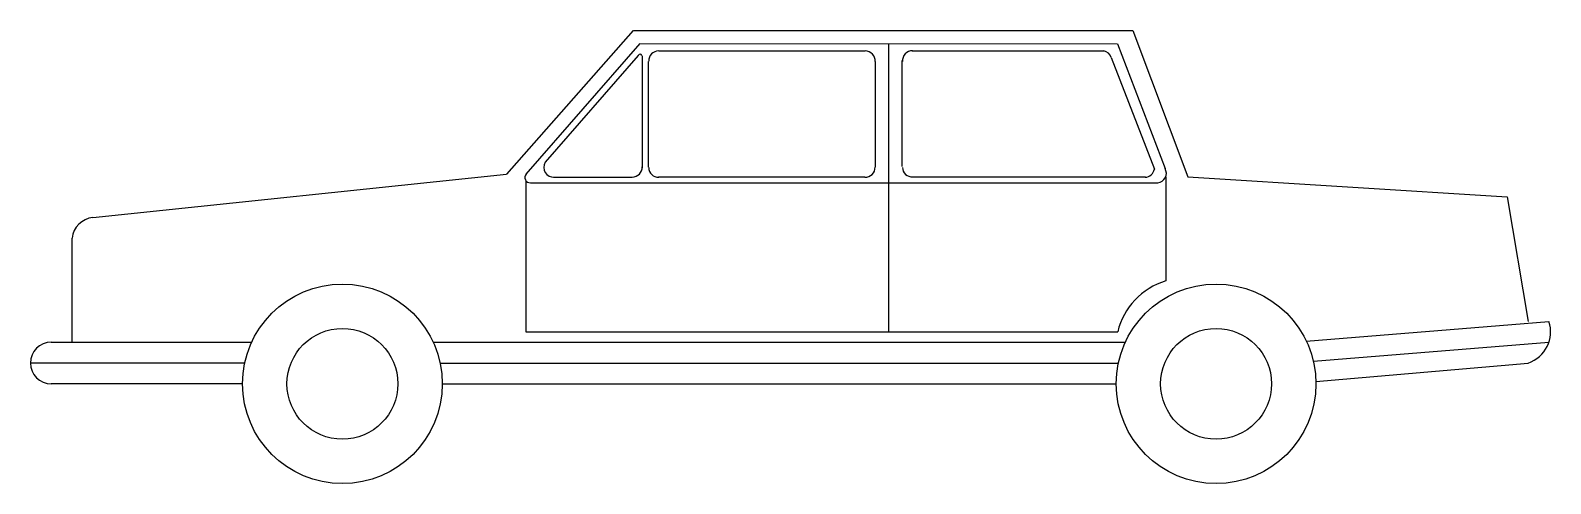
# Model space of a CAD drawing. Extents: x -22 to 87, y 0 to 33.
import ezdxf

# ---------------------------------------------------------------- set-up
doc = ezdxf.new("R2010")
doc.units = 0
doc.layers.get('0').update_dxf_attribs({"linetype": 'CONTINUOUS'})

msp = doc.modelspace()

# ---------------------------------------------------------------- linework, layer by layer
for p, q in [((11.85, 22.336), (20.997, 32.682)), ((21, 32.7), (57, 32.7)), ((57, 32.7), (60.963, 22.132)), ((13.259, 22.336), (21.475, 31.755)), ((21.326, 30.888), (14.627, 23.188)), ((21.488, 31.748), (55.901, 31.736)), ((21.618, 30.854), (21.618, 22.781)), ((39.378, 31.683), (39.378, 10.96)), ((55.901, 31.736), (59.32, 22.733)), ((-18, 19.2), (11.83, 22.317)), ((15.209, 22.104), (20.886, 22.104)), ((59.372, 22.113), (59.372, 14.619)), ((60.963, 22.132), (84, 20.7)), ((13.226, 21.863), (13.226, 10.947)), ((13.553, 21.705), (58.789, 21.705)), ((84, 20.7), (85.5, 11.7)), ((-19.5, 10.2), (-19.5, 17.7)), ((69.504, 10.268), (87, 11.7)), ((-21, 10.2), (-6.556, 10.2)), ((6.569, 10.2), (56.479, 10.2)), ((13.226, 10.947), (55.907, 10.947)), ((70.024, 8.837), (87, 10.2)), ((-7.009, 8.7), (-22.5, 8.7)), ((7.086, 8.7), (55.962, 8.7)), ((70.188, 7.37), (85.5, 8.7)), ((-7.203, 7.2), (-21, 7.2)), ((7.248, 7.2), (55.8, 7.2))]:
    msp.add_line(p, q)
for points in [[(22.805, 31.223), (37.699, 31.223)], [(41.082, 31.223), (54.906, 31.223)], [(55.438, 30.747), (58.552, 22.695)], [(22.077, 22.82), (22.077, 30.455)], [(38.413, 30.456), (38.413, 22.846)], [(40.372, 22.877), (40.372, 30.522)], [(37.666, 22.104), (22.788, 22.104)], [(57.906, 22.104), (41.133, 22.104)]]:
    msp.add_lwpolyline(points)
for centre, radius in [((0, 7.2), 7.2), ((63, 7.2), 7.2), ((0, 7.2), 3.997), ((63, 7.2), 3.997)]:
    msp.add_circle(centre, radius)
for centre, radius, start, end in [((21.465, 30.841), 0.143, 16.47114, 157.6577), ((22.798, 30.507), 0.71, 90.37803, 181.9347), ((37.705, 30.507), 0.71, 355.8635, 90.4122), ((41.099, 30.518), 0.71, 89.23603, 185.2098), ((54.726, 30.491), 0.755, 19.80797, 75.90014), ((15.227, 22.817), 0.71, 148.888, 273.8558), ((13.534, 22.081), 0.376, 137.2164, 272.9144), ((20.903, 22.828), 0.71, 269.7958, 2.46061), ((22.794, 22.817), 0.71, 181.3298, 271.3855), ((37.704, 22.82), 0.71, 268.2206, 0.44338), ((41.089, 22.84), 0.71, 182.4427, 273.3136), ((57.852, 22.817), 0.714, 272.5117, 349.758), ((58.728, 22.388), 0.685, 275.1243, 30.12402), ((-17.819, 17.519), 1.691, 96.14389, 173.8561), ((60.842, 9.759), 5.077, 106.8328, 166.4139), ((84.75, 10.95), 2.372, 288.435, 18.43495), ((-21, 8.7), 1.5, 90, 270)]:
    msp.add_arc(centre, radius, start, end)

doc.saveas('drawing.dxf')
